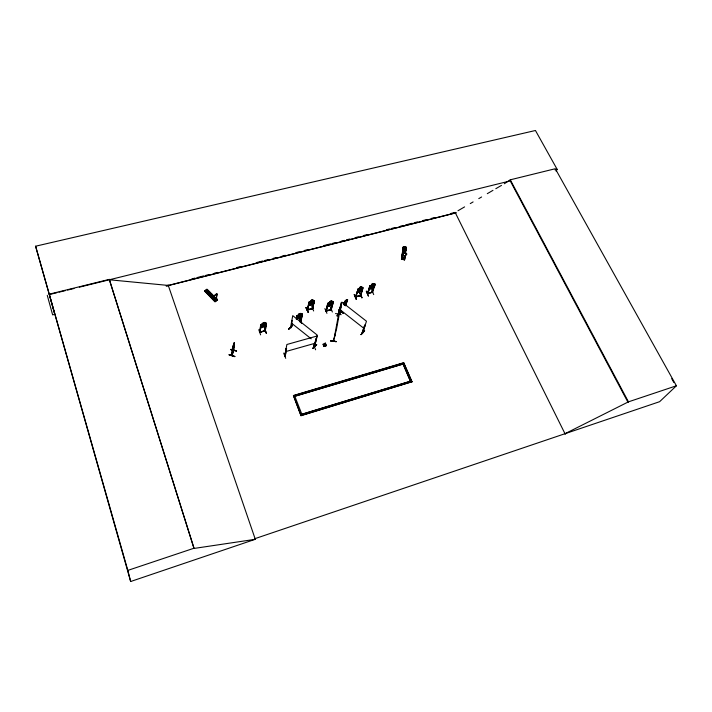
<?xml version="1.0" encoding="UTF-8"?>
<svg xmlns="http://www.w3.org/2000/svg" width="712" height="712" viewBox="0 0 712 712"><rect width="100%" height="100%" fill="white"/><g stroke="black" fill="none" stroke-linecap="round" stroke-linejoin="round"><path stroke-width="1.07" d="M291.155 327.618L290.754 327.022M291.163 327.315L290.549 327.502L292.748 315.647L317.196 335.049L314.437 346.504L314.66 346.112M216.065 298.39L217.56 299.903L215.015 301.826L204.664 290.968L206.889 289.321L214.508 296.94M205.724 292.036L207.948 290.487M214.365 296.984L206.889 289.321M208.447 294.759L210.672 293.202M338.12 314.695L341.457 302.288L336.438 329.549L333.341 340.79M333.581 340.834L333.679 340.354M215.353 301.345L215.798 301.238L205.964 291.528M216.163 298.871L216.35 298.346L217.418 299.948L215.914 298.453M216.332 298.844L216.35 298.346M216.635 300.393L216.573 299.467L215.861 300.802L216.537 300.295M217.231 299.939L217.418 299.423M230.724 349.637L236.615 350.891L230.813 349.352M232.228 355.083L232.539 347.954L231.863 355.555L233.536 350.126M232.263 354.852L232.539 347.954M232.726 347.892L232.059 355.608L233.75 350.562L234.301 342.775L233.919 346.637L234.186 345.169M233.278 346.166L233.153 347.821L233.794 344.572M234.07 343.709L233.821 344.27C233.937 340.647 231.56 355.226 233.945 345.365M233.839 343.282L233.839 344.19M233.349 350.9L234.034 343.317L233.331 350.954M323.738 345.169L325.313 343.309L325.428 345.801L324.405 345.916L323.738 345.169L325.072 343.282L323.782 344.688M403.09 258.678L403.392 257.904M403.562 258.536L403.17 258.767L403.312 258.1M324.948 345.988L325.348 343.38L325.74 345.418M204.655 291.066L207.05 289.401L214.695 296.94A1.976 0.712 -44.4 0 1 214.739 295.578A1.976 0.712 -44.4 0 1 216.849 294.003A1.976 0.712 -44.4 0 1 216.804 295.364L216.359 299.271L214.882 300.375L214.606 296.86A1.976 0.712 -44.4 0 1 214.65 295.498A1.976 0.712 -44.4 0 1 216.768 293.923A1.976 0.712 -44.4 0 1 216.715 295.284L216.279 299.191L214.793 300.295M258.785 329.718L260.628 334.871M259.889 332.486L261.224 325.037L260.645 325.001L259.773 332.486L260.815 324.61L260.993 327.832L265.327 326.594L266.083 325.517L265.291 326.568M260.316 332.308L260.2 331.837L260.272 332.379M264.713 322.358L264.544 323.373L265.442 323.426L265.211 325.117L262.452 326.568L261.615 326.096L261.829 324.405L262.808 323.844C263.191 321.076 264.757 323.666 265.798 322.945L266.43 323.141L265.256 331.009L264.793 330.582M265.763 323.8C267.071 321.904 262.595 333.029 265.327 330.493M265.256 331.009L266.208 323.479M264.677 328.241L266.359 333.314M373.533 287.621L371.967 292.347L372.599 292.401L367.339 293.575L368.006 293.175M402.476 256.284L403.98 246.886L402.422 256.275M402.227 259.355L403.98 246.886M402.351 259.453L403.989 246.948M404.158 258.483L405.867 254.825A1.86 1.023 7.8 0 0 406.365 253.436A1.86 1.023 7.8 0 0 403.793 252.92A1.86 1.023 7.8 0 0 403.303 254.309L403.295 254.398A1.86 1.023 7.8 0 1 403.775 253.018A1.86 1.023 7.8 0 1 406.347 253.534A1.86 1.023 7.8 0 1 405.858 254.923L404.149 258.581L402.36 258.118M405.226 248.319L404.799 251.425L405.288 248.337M404.265 257.7L403.998 259.773L404.113 257.602M404.754 253.472L405.626 247.269M405.19 251.505L405.582 248.39M404.434 257.726L404.22 259.577M405.377 251.541L405.742 248.417M405.083 255.733L404.523 259.88L404.932 255.635M405.226 253.57L406.125 247.367L405.422 253.677M404.567 259.871L404.977 255.581M405.279 253.579L406.178 247.224L403.499 246.681L401.452 259.266L403.223 246.868M403.499 246.681L401.799 259.337L403.464 246.779L406.312 247.473M401.871 257.913L402.262 257.45L401.648 259.239M362.461 288.209L362.862 287.915L360.147 295.747L360.744 295.151M325.776 344.937L325.242 343.264M341.19 314.695L335.539 313.547M326.043 310.672C327.689 311.286 331.525 308.563 331.222 309.782L333.341 301.71L327.983 303.17M312.23 308.821L312.693 308.198M233.456 346.174C231.195 356.303 235.717 337.096 233.474 346.077M307.219 309.934L312.702 308.385M307.272 309.667L307.949 309.675M333.287 341.066L333.661 340.443M333.35 340.612L333.483 341.155L335.521 333.536M338.147 314.66L338.271 314.01M340.149 307.317L340.425 306.908L338.156 314.731M285.717 358.332L283.696 353.099M330.457 340.852L336.295 341.564L330.466 340.808M288.716 329.282L292.49 325.455L288.743 329.131M284.88 355.849L286.01 348.666L286.527 348.515L285.272 355.769L284.773 355.884L285.352 355.252M284.809 355.84L286.874 344.492L317.214 335.975L314.437 347.483L313.894 347.216M286.527 348.515L285.316 355.697M290.986 327.787C291.653 327.093 292.098 318.7 292.329 320.498M334.462 336.776L339.437 309.782M292.481 325.295L288.68 329.22M296.281 319.314L297.02 315.612L302.502 314.117L300.811 322.091L300.375 321.655M296.966 318.851L301.203 317.632L302.004 316.564L301.221 317.694L296.966 318.851L296.557 318.05L297.687 315.176M296.913 317.952L297.313 315.861L296.815 316.003L297.313 315.861M364.731 325.215L362.274 332.504L364.731 325.215L365.14 325.535L362.728 332.851L362.23 332.459M296.779 319.172L297.385 316.039M298.987 314.855L298.017 315.407L297.687 317.107L298.453 317.588L301.203 316.155L301.55 314.446L300.695 314.384L300.918 313.369L299.093 313.867L298.933 314.837L299.147 313.876M301.532 323.257L299.957 319.305L301.772 323.319M300.42 322.171L300.357 322.162C305.101 303.285 297.919 325.446 300.891 321.575M301.968 316.626L302.502 314.117M308.26 312.31L306.196 307.593M339.446 314.375L338.894 313.85M215.914 299.44L214.285 300.277C215.95 298.737 216.751 300.028 215.567 299.556M307.344 310.094L309.106 302.066L314.455 300.615L312.648 308.652L307.37 310.103L309.391 302.511L308.83 302.475L307.424 310.129M307.744 309.489L307.798 310.023L308.661 305.528M308.616 304.585L309.133 302.119M216.261 300.126L215.7 299.61M216.279 299.894L216.493 299.823M312.746 300.82L312.924 299.832L311.117 300.322L310.948 301.31L311.171 300.33L312.88 299.939L312.684 300.873L313.511 300.936L313.138 302.671L310.405 304.104L309.667 303.606L310.032 301.879L311.002 301.318M311.749 305.973L313.654 310.984M314.642 346.406L314.072 345.89L314.384 346.504M314.713 346.121L314.054 345.961M312.096 308.803L313.244 303.294M312.684 308.679L312.159 308.786L314.197 301.025L313.778 301.327M293.433 395.525L301.016 415.701L412.026 381.721L403.695 362.728L293.433 395.525L301.016 415.701M312.648 308.652L312.613 308.198M314.197 301.025L312.702 308.634M294.893 396.433L301.781 414.117M234.364 342.784L232.388 348.435M209.506 294.706L209.666 293.949M209.444 294.421L209.969 293.825M210.716 294.652L210.592 294.02M316.689 344.706L312.71 348.426L316.484 344.528M313.556 344.75L315.612 349.797M312.755 348.435L316.689 344.724M315.407 340.923L314.188 346.041M314.117 347.34C314.357 348.898 316.021 339.188 315.656 340.505M314.535 347.162L314.01 347.055M324.877 308.625L326.942 313.369M300.615 414.651L411.492 380.92M326.354 310.841L328.303 303.606L327.743 303.57L325.873 310.993L331.383 309.435M327.743 303.57L325.98 310.939M332.735 304.247L331.863 305.306L327.725 306.454L328.036 303.161M327.458 305.671L328.063 303.214M326.443 311.055L327.974 304.496M402.342 258.216L403.303 254.309M332.344 312.007L330.546 307.095M328.659 302.733L329.905 302.369L330.137 301.434L328.535 304.7L329.238 305.19L330.902 304.736L331.97 303.757L332.406 302.039L331.596 301.968L331.872 300.936L330.083 301.425L331.872 300.936M332.308 303.321L330.866 309.595M332.646 302.431L333.065 302.119L330.84 309.853M333.065 302.119L331.187 309.542M323.115 344.225L323.924 346.513L323.115 344.225L325.58 343.62L326.443 345.792L323.933 346.486M233.581 344.893L234.195 343.077M337.061 315.861L340.71 312.025L337.132 315.772M340.425 306.908L338.351 314.775L338.547 313.974M339.499 314.179L339.001 314.019L340.167 309.702M339.25 314.464L339.321 314.499C340.096 313.85 341.084 305.323 341.27 307.103M340.576 310.014L339.473 314.072M333.243 340.995L333.438 340.345M341.475 310.948L341.582 310.681M343.754 304.576L345.204 301.034L346.397 299.841L346.201 302.333L344.19 304.727M234.844 356.401L229.059 354.674L234.782 356.596M346.183 300.811L346.344 299.912M345.445 304.976L346.967 300.42L345.587 305.101M229.033 354.861L234.773 356.641M345.783 304.656L346.967 300.42M345.64 305.849C348.684 293.362 348.212 302.644 344.501 305.128M354.38 294.537L356.472 299.316L354.425 294.546M360.726 295.587L355.537 297.002L358.145 289.188L355.484 297.011L356.089 296.601M355.947 296.397L355.973 296.931L357.869 290.131M356.445 299.289L354.398 294.519M359.8 288.155L360.103 287.176M359.96 293.05L362.016 297.803L359.943 293.033M362.586 288.858L360.646 295.667L356.053 296.495M360.646 295.667L363.191 287.55L358.608 288.476M324.405 345.916L325.019 343.415M404.674 252.288L404.692 251.808M366.315 291.288L368.442 295.916M366.386 291.163L368.344 296.067M372.634 291.92L367.463 293.753L369.742 286.064L370.293 286.099L367.543 293.789M367.463 293.753L370.08 285.645L369.323 288.191M367.899 293.691L370.222 285.939M215.754 299.28L216.065 299.877M216.101 299.53L215.985 300.072L216.662 299.565M373.836 283.483L373.533 284.426L374.316 284.56L373.764 286.313L371.05 287.728L370.418 287.212L372.216 283.919M371.628 289.757L373.702 294.608M232.557 350.233L233.865 346.611M372.056 292.267L372.581 291.938M374.432 284.8L372.171 292.534M372.527 292.436L375.162 284.275M374.378 286.829L375.224 284.248L374.717 284.079L370.044 285.708M233.233 345.854L232.904 347.073M361.082 334.569L364.615 330.751L361.064 334.542M403.197 248.764L405.849 249.414M402.858 251.14L405.511 251.781M402.262 257.45L404.754 257.949L404.576 258.456L402.778 258.091M406.178 247.224L405.618 247.206M236.535 351.114L230.741 349.548M360.744 295.355L355.688 296.762M331.249 309.738L326.069 311.162M285.414 355.43L284.684 355.653L285.29 355.27M411.928 381.926L403.695 362.728M504.318 183.749L510.282 179.816L555.307 168.726L676.4 385.788L659.624 401.684L254.985 538.646L255.208 539.322L194.011 548.445L109.283 279.389L49.253 294.181L54.691 314.312M323.969 345.623L325.055 343.487M345.916 303.721L346.673 302.458M556.134 171.227L557.149 169.34L535.451 130.492L35.6 246.21L130.661 581.508L255.297 539.287L168.094 284.898M210.716 294.572L210.049 295.026L209.453 294.483M344.145 304.398L345.053 302.929L345.899 302.822L345.258 302.431M343.754 304.709L344.839 302.974L344.332 302.644L345.142 302.538L346.459 300.704L345.356 302.502M324.085 344.305L325.153 343.246M403.553 251.79L404.211 251.443M263.467 324.672L265.167 323.408L263.849 324.779L264.962 325.473L263.458 325.072L261.713 326.363L263.084 324.983L262.052 324.263L263.538 324.654M207.05 289.401L206.32 289.944M216.849 300.446L206.578 289.757M299.636 315.683L298.23 315.265L299.165 315.995L297.767 317.41L299.512 316.092L300.909 316.546L299.921 315.799L301.283 314.428L299.636 315.674M311.536 302.191L310.236 301.737L311.144 302.493L309.729 303.917L311.482 302.591L312.835 303.081L311.883 302.297L313.262 300.953L311.589 302.119M313.084 304.22L313.93 303.161M330.493 303.259L332.148 302.022L330.751 303.392L331.659 304.166L330.35 303.686L328.579 305.003L330.021 303.588L329.167 302.831L330.493 303.196M332.655 304.202L331.837 305.252L327.725 306.454M360.263 289.054L362.007 287.799L360.575 289.17L361.402 289.971L360.165 289.464L358.394 290.781L359.863 289.357L359.079 288.582L360.352 288.965M361.562 291.146L357.469 292.196L361.562 291.146L362.435 290.06M372.403 285.779L374.067 284.551L372.625 285.921L373.417 286.722L372.216 286.215L370.436 287.532L371.913 286.108L371.139 285.37L372.278 285.841M373.524 287.879L374.441 286.82M339.028 309.569L343.264 313.227M343.113 313.369L338.885 309.702M362.274 332.504L362.461 332.068L362.737 332.566M364.615 330.751L361.082 334.72M365.14 325.535L364.606 325.348M337.096 315.923L340.719 312.034M564.99 433.715L628.447 401.844L676.4 385.788M204.949 290.977L215.478 301.488L204.682 291.11M206.756 289.624L217.534 299.93L215.896 298.417M217.08 300.259L206.444 289.74M210.645 294.706L209.604 294.75M346.139 300.304L345.284 301.31L346.05 300.606M346.085 300.838L347.011 300.063L344.056 302.778M344.457 305.083L345.988 303.766M404.042 252.546L404.621 252.315M260.832 324.672L265.816 322.999M309.738 301.666L309.053 302.075M358.625 288.502L357.931 288.912L357.486 292.249M457.976 210.752L464.598 206.889M470.267 203.588L473.106 201.932M478.784 198.621L481.615 196.975M487.293 193.664L492.962 190.362M495.801 188.707L501.479 185.396M359.854 288.173L358.884 288.716L358.367 290.469L359.017 290.977L361.732 289.562L362.257 287.808L361.482 287.728L361.803 286.687L360.058 287.159L361.758 286.785M259.809 332.228L265.282 330.724M305.982 307.655L308.243 312.461L305.973 307.673M356.187 299.378L354.158 294.599M313.947 347.314L313.983 347.554M404.514 252.404L403.544 251.968M403.74 251.594L404.665 251.888M130.661 581.508L127.822 570.401L194.011 548.222L109.283 279.389M362.381 332.299L362.8 332.655L362.399 332.37M314.117 345.925L314.499 346.255M302.725 414.01L409.382 381.561M301.06 415.505L412.026 381.721M294.448 395.418L403.606 362.933M401.443 259.257L404.38 259.773M286.598 348.693L286.01 348.666M285.574 351.612L315.496 343.148M260.334 331.934L264.686 330.742M300.758 321.548L300.295 321.966L300.811 321.815M301.826 314.829L302.253 314.517M264.677 328.25L266.279 333.35M331.57 301.915L333.341 301.71M327.814 303.739L328.303 303.606M307.86 309.587L312.159 308.786M367.979 293.255L372.029 292.16M300.945 313.422L299.093 313.867M261.224 325.037L260.645 325.001M309.391 302.511L308.83 302.475M358.216 289.357L357.664 289.321M370.293 286.099L369.742 286.064M374.503 284.969L374.913 284.675M308.91 305.377C318.736 301.505 308.75 307.362 308.59 304.531M369.51 288.992C379.282 285.138 368.905 291.039 369.297 288.137M372.189 283.954L373.925 283.492L373.595 284.382M372.234 283.972L373.853 283.536M54.699 314.348L52.635 314.873L47.259 295.302M191.75 278.926L194.972 278.107M197.126 277.564L203.579 275.936M205.724 275.393L208.954 274.583M214.33 273.221L217.552 272.411M236.9 267.525L240.131 266.706M256.258 262.63L262.701 261.001M264.855 260.458L268.077 259.649M273.452 258.287L276.683 257.477M282.059 256.115L285.281 255.305M296.032 252.591L299.254 251.772M304.629 250.419L307.86 249.6M323.978 245.524L330.43 243.896M332.584 243.353L335.806 242.543M341.182 241.181L344.412 240.371M346.557 239.828L349.788 239.01M355.155 237.657L358.385 236.838M363.761 235.485L366.983 234.666M386.331 229.78L389.562 228.961M391.707 228.418L394.938 227.609M400.313 226.247L403.535 225.437M405.689 224.894L412.132 223.265M414.286 222.722L417.508 221.904M422.883 220.551L426.114 219.732M431.49 218.379L434.712 217.56M450.838 213.484L455.137 212.399L565.284 434.284M455.368 212.87L166.136 285.975L168.281 285.432L109.345 279.772M167.454 285.806L456.472 212.746M49.351 294.563L56.853 292.721M58.998 292.187L65.424 290.603M67.569 290.078L73.995 288.493M79.352 287.167L510.237 180.91M555.013 169.865L557.149 169.34M265.149 330.733L259.88 332.459M362.657 332.815L366.475 321.228L342.098 302.208L338.823 314.117L339.277 314.464M361.776 297.847L359.711 292.97M209.969 293.905L210.458 293.994M403.286 258.367L403.437 258.438M324.565 344.127L325.108 344.19M302.52 314.17L301.941 314.019M313.858 300.491L314.455 300.615M374.743 284.132L375.224 284.248M210.307 293.851L210.743 294.359M260.281 331.872L259.862 332.201M340.078 309.702L364.09 328.499M291.395 323.061L311.18 338.814M345.124 301.007L343.549 303.463M206.898 289.455L214.41 296.957M215.87 298.488L217.374 299.983M215.647 301.301L205.092 290.745L204.638 291.137L215.166 301.657L204.664 290.968M671.727 378.668L673.819 382.46M510.282 179.816L628.447 401.844M509.988 180.439L627.993 402.307M296.575 318.104L297.011 318.816M299.921 319.305L301.541 323.364M262.746 323.835L261.473 324.183M357.255 291.395L357.54 292.205M35.6 246.21L127.822 570.401M325.313 343.309L325.544 344.483M325.295 343.522L325.428 345.801M206.435 292.739L208.66 291.092L206.435 292.739M207.504 293.807L209.728 292.16L207.504 293.807M209.515 295.827L211.74 294.172L209.515 295.827M262.764 324.147L262.55 325.847L264.286 325.375L264.508 323.675L262.764 324.147M263.218 322.999L264.339 322.696L263.218 322.999M402.68 259.15C402.769 257.059 404.95 259.925 402.68 259.15M298.933 315.158L298.595 316.867L300.295 316.395L300.633 314.695L298.933 315.158M299.44 314.001L300.544 313.707L299.44 314.001M330.502 340.594L336.26 341.698L330.51 340.567M310.93 301.63L310.565 303.365L312.239 302.912L312.613 301.176L310.93 301.63M311.464 300.464L312.55 300.17L311.464 300.464M293.825 396.566L404.131 363.716L293.825 396.566M329.852 302.733L329.425 304.451L331.089 304.006L331.516 302.28L329.852 302.733M330.413 301.568L331.489 301.274L330.413 301.568M344.866 302.271L344.385 303.988L345.569 302.912L346.05 301.194L344.866 302.271M359.756 288.485L359.24 290.229L360.868 289.793L361.385 288.048L359.756 288.485M360.37 287.31L361.42 287.025L360.37 287.31M371.842 285.227L371.281 286.981L372.901 286.544L373.453 284.791L371.842 285.227M372.474 284.052L373.515 283.768L372.474 284.052M403.312 247.927L406 248.47L403.312 247.927M403.019 250.019L405.707 250.562L403.019 250.019M402.68 252.395L405.368 252.938L402.68 252.395M403.099 364.019L410.45 381.24L403.099 364.019M315.87 338.974L316.155 339.437L315.87 338.974"/></g></svg>
